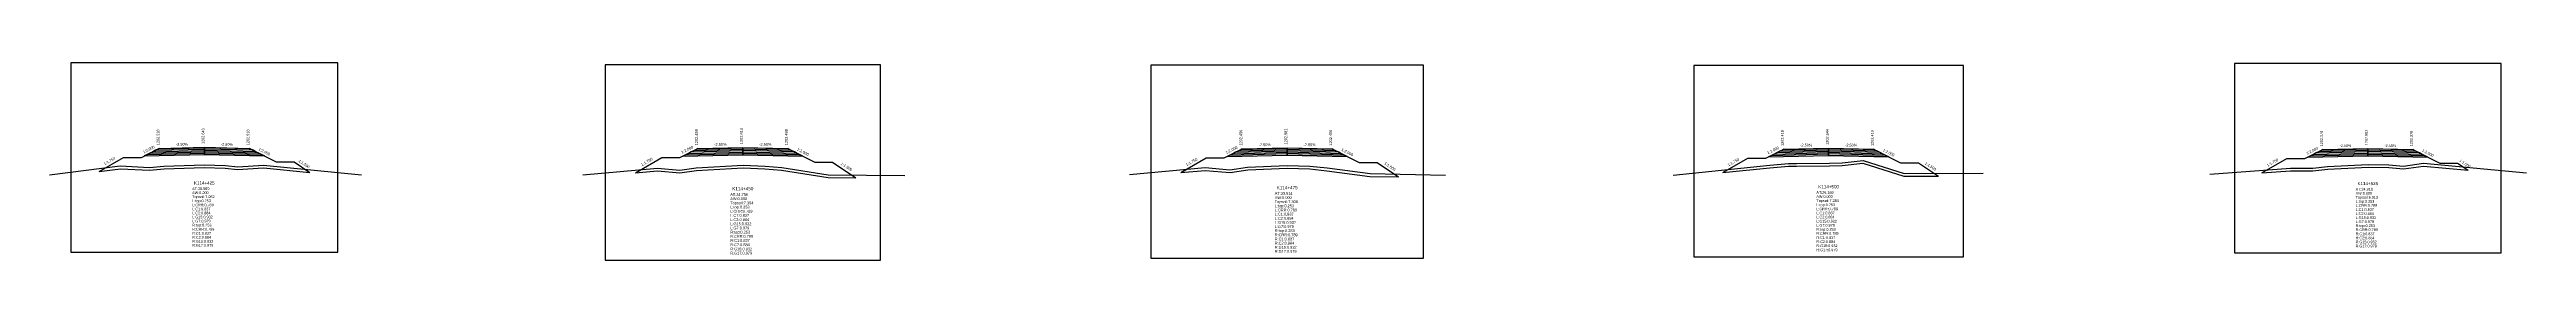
# Model space of a CAD drawing. Extents: x -7 to 78429, y 1189 to 1262.
# Drawn here: x 68339.9 to 68615.6, y 1190.1 to 1212 of the extents above; entities that cross this region are included whole.
import ezdxf
from ezdxf.enums import TextEntityAlignment as Align

# ---------------------------------------------------------------- set-up
doc = ezdxf.new("R2010")
doc.units = 0

msp = doc.modelspace()

# ---------------------------------------------------------------- linework, layer by layer
at = {"layer": 'A4_BORDER', "color": 7}
for points in [[(68342.297, 1191), (68371.997, 1191), (68371.997, 1212), (68342.297, 1212), (68342.297, 1191)], [(68401.739, 1190.122), (68432.399, 1190.122), (68432.399, 1211.802), (68401.739, 1211.802), (68401.739, 1190.122)], [(68462.489, 1190.319), (68492.809, 1190.319), (68492.809, 1211.757), (68462.489, 1211.757), (68462.489, 1190.319)], [(68522.903, 1190.501), (68552.91, 1190.501), (68552.91, 1211.718), (68522.903, 1211.718), (68522.903, 1190.501)], [(68583.057, 1190.937), (68612.757, 1190.937), (68612.757, 1211.937), (68583.057, 1211.937), (68583.057, 1190.937)]]:
    msp.add_lwpolyline(points, dxfattribs=at)
at = {"layer": 'CLEAR_GROUND', "color": 8}
for points in [[(68345.436, 1199.969), (68347.808, 1200.264), (68351.039, 1200.086), (68352.658, 1200.257), (68357.118, 1200.408), (68359.482, 1200.306), (68360.854, 1200.163), (68363.735, 1200.366), (68368.898, 1199.85)], [(68405.136, 1199.813), (68407.577, 1200.03), (68410.079, 1199.798), (68411.901, 1200.074), (68417.099, 1200.354), (68419.537, 1200.261), (68421.374, 1200.083), (68426.553, 1199.295), (68429.664, 1199.259)], [(68465.797, 1199.826), (68468.511, 1200.077), (68471.294, 1199.828), (68473.28, 1200.15), (68477.648, 1200.306), (68480.16, 1200.236), (68482.07, 1200.043), (68486.848, 1199.412), (68490.053, 1199.354)], [(68526.117, 1199.825), (68531.373, 1200.369), (68533.44, 1200.553), (68534.335, 1200.527), (68538.002, 1200.587), (68539.426, 1200.604), (68541.726, 1200.858), (68546.272, 1199.419), (68550.121, 1199.442)], [(68586.123, 1199.787), (68589.314, 1200.033), (68591.807, 1200.027), (68593.444, 1200.222), (68597.947, 1200.444), (68600.231, 1200.408), (68601.868, 1200.231), (68604.111, 1200.559), (68609.084, 1200.093)]]:
    msp.add_lwpolyline(points, dxfattribs=at)
at = {"layer": 'DESIGN_ROAD_TRIMMED', "color": 1}
for points in [[(68345.436, 1199.969), (68348.147, 1201.518), (68350.147, 1201.518), (68352.147, 1202.518), (68352.147, 1202.518), (68352.041, 1202.465), (68352.041, 1202.465), (68351.726, 1202.307), (68351.726, 1202.307), (68351.41, 1202.15), (68351.41, 1202.15), (68351.094, 1201.992), (68351.094, 1201.992), (68350.778, 1201.834), (68350.778, 1201.834), (68350.463, 1201.676), (68357.147, 1201.843), (68357.147, 1201.993), (68357.147, 1201.993), (68357.147, 1202.143), (68357.147, 1202.143), (68357.147, 1202.293), (68357.147, 1202.293), (68357.147, 1202.443), (68357.147, 1202.443), (68357.147, 1202.593), (68357.147, 1202.593), (68357.147, 1202.643), (68357.147, 1202.643), (68357.147, 1202.643), (68357.147, 1202.643), (68357.147, 1202.643), (68357.147, 1202.593), (68357.147, 1202.593), (68357.147, 1202.443), (68357.147, 1202.443), (68357.147, 1202.293), (68357.147, 1202.293), (68357.147, 1202.143), (68357.147, 1202.143), (68357.147, 1201.993), (68357.147, 1201.993), (68357.147, 1201.843), (68363.831, 1201.676), (68363.515, 1201.834), (68363.515, 1201.834), (68363.199, 1201.992), (68363.199, 1201.992), (68362.884, 1202.15), (68362.884, 1202.15), (68362.568, 1202.307), (68362.568, 1202.307), (68362.252, 1202.465), (68362.252, 1202.465), (68362.147, 1202.518), (68362.147, 1202.518), (68365.147, 1201.018), (68367.147, 1201.018), (68368.898, 1199.85)], [(68405.136, 1199.813), (68408.069, 1201.489), (68410.069, 1201.489), (68412.069, 1202.489), (68412.069, 1202.489), (68411.964, 1202.436), (68411.964, 1202.436), (68411.648, 1202.278), (68411.648, 1202.278), (68411.332, 1202.121), (68411.332, 1202.121), (68411.016, 1201.963), (68411.016, 1201.963), (68410.701, 1201.805), (68410.701, 1201.805), (68410.385, 1201.647), (68417.069, 1201.814), (68417.069, 1201.964), (68417.069, 1201.964), (68417.069, 1202.114), (68417.069, 1202.114), (68417.069, 1202.264), (68417.069, 1202.264), (68417.069, 1202.414), (68417.069, 1202.414), (68417.069, 1202.564), (68417.069, 1202.564), (68417.069, 1202.614), (68417.069, 1202.614), (68417.069, 1202.614), (68417.069, 1202.614), (68417.069, 1202.614), (68417.069, 1202.564), (68417.069, 1202.564), (68417.069, 1202.414), (68417.069, 1202.414), (68417.069, 1202.264), (68417.069, 1202.264), (68417.069, 1202.114), (68417.069, 1202.114), (68417.069, 1201.964), (68417.069, 1201.964), (68417.069, 1201.814), (68423.753, 1201.647), (68423.437, 1201.805), (68423.437, 1201.805), (68423.122, 1201.963), (68423.122, 1201.963), (68422.806, 1202.121), (68422.806, 1202.121), (68422.49, 1202.278), (68422.49, 1202.278), (68422.174, 1202.436), (68422.174, 1202.436), (68422.069, 1202.489), (68422.069, 1202.489), (68425.069, 1200.989), (68427.069, 1200.989), (68429.664, 1199.259)], [(68465.797, 1199.826), (68468.649, 1201.456), (68470.649, 1201.456), (68472.649, 1202.456), (68472.649, 1202.456), (68472.544, 1202.403), (68472.544, 1202.403), (68472.228, 1202.245), (68472.228, 1202.245), (68471.912, 1202.088), (68471.912, 1202.088), (68471.596, 1201.93), (68471.596, 1201.93), (68471.281, 1201.772), (68471.281, 1201.772), (68470.965, 1201.614), (68477.649, 1201.781), (68477.649, 1201.931), (68477.649, 1201.931), (68477.649, 1202.081), (68477.649, 1202.081), (68477.649, 1202.231), (68477.649, 1202.231), (68477.649, 1202.381), (68477.649, 1202.381), (68477.649, 1202.531), (68477.649, 1202.531), (68477.649, 1202.581), (68477.649, 1202.581), (68477.649, 1202.581), (68477.649, 1202.581), (68477.649, 1202.581), (68477.649, 1202.531), (68477.649, 1202.531), (68477.649, 1202.381), (68477.649, 1202.381), (68477.649, 1202.231), (68477.649, 1202.231), (68477.649, 1202.081), (68477.649, 1202.081), (68477.649, 1201.931), (68477.649, 1201.931), (68477.649, 1201.781), (68484.333, 1201.614), (68484.017, 1201.772), (68484.017, 1201.772), (68483.702, 1201.93), (68483.702, 1201.93), (68483.386, 1202.088), (68483.386, 1202.088), (68483.07, 1202.245), (68483.07, 1202.245), (68482.754, 1202.403), (68482.754, 1202.403), (68482.649, 1202.456), (68482.649, 1202.456), (68485.649, 1200.956), (68487.649, 1200.956), (68490.053, 1199.354)], [(68526.117, 1199.825), (68528.907, 1201.419), (68530.907, 1201.419), (68532.907, 1202.419), (68532.907, 1202.419), (68532.801, 1202.366), (68532.801, 1202.366), (68532.486, 1202.208), (68532.486, 1202.208), (68532.17, 1202.051), (68532.17, 1202.051), (68531.854, 1201.893), (68531.854, 1201.893), (68531.538, 1201.735), (68531.538, 1201.735), (68531.222, 1201.577), (68537.907, 1201.744), (68537.907, 1201.894), (68537.907, 1201.894), (68537.907, 1202.044), (68537.907, 1202.044), (68537.907, 1202.194), (68537.907, 1202.194), (68537.907, 1202.344), (68537.907, 1202.344), (68537.907, 1202.494), (68537.907, 1202.494), (68537.907, 1202.544), (68537.907, 1202.544), (68537.907, 1202.544), (68537.907, 1202.544), (68537.907, 1202.544), (68537.907, 1202.494), (68537.907, 1202.494), (68537.907, 1202.344), (68537.907, 1202.344), (68537.907, 1202.194), (68537.907, 1202.194), (68537.907, 1202.044), (68537.907, 1202.044), (68537.907, 1201.894), (68537.907, 1201.894), (68537.907, 1201.744), (68544.591, 1201.577), (68544.275, 1201.735), (68544.275, 1201.735), (68543.959, 1201.893), (68543.959, 1201.893), (68543.643, 1202.051), (68543.643, 1202.051), (68543.328, 1202.208), (68543.328, 1202.208), (68543.012, 1202.366), (68543.012, 1202.366), (68542.907, 1202.419), (68542.907, 1202.419), (68545.907, 1200.919), (68547.907, 1200.919), (68550.121, 1199.442)], [(68586.123, 1199.787), (68588.907, 1201.378), (68590.907, 1201.378), (68592.907, 1202.378), (68592.907, 1202.378), (68592.802, 1202.325), (68592.802, 1202.325), (68592.486, 1202.167), (68592.486, 1202.167), (68592.17, 1202.01), (68592.17, 1202.01), (68591.854, 1201.852), (68591.854, 1201.852), (68591.538, 1201.694), (68591.538, 1201.694), (68591.223, 1201.536), (68597.907, 1201.703), (68597.907, 1201.853), (68597.907, 1201.853), (68597.907, 1202.003), (68597.907, 1202.003), (68597.907, 1202.153), (68597.907, 1202.153), (68597.907, 1202.303), (68597.907, 1202.303), (68597.907, 1202.453), (68597.907, 1202.453), (68597.907, 1202.503), (68597.907, 1202.503), (68597.907, 1202.503), (68597.907, 1202.503), (68597.907, 1202.503), (68597.907, 1202.453), (68597.907, 1202.453), (68597.907, 1202.303), (68597.907, 1202.303), (68597.907, 1202.153), (68597.907, 1202.153), (68597.907, 1202.003), (68597.907, 1202.003), (68597.907, 1201.853), (68597.907, 1201.853), (68597.907, 1201.703), (68604.591, 1201.536), (68604.275, 1201.694), (68604.275, 1201.694), (68603.96, 1201.852), (68603.96, 1201.852), (68603.644, 1202.01), (68603.644, 1202.01), (68603.328, 1202.167), (68603.328, 1202.167), (68603.012, 1202.325), (68603.012, 1202.325), (68602.907, 1202.378), (68602.907, 1202.378), (68605.907, 1200.878), (68607.907, 1200.878), (68609.084, 1200.093)]]:
    msp.add_lwpolyline(points, dxfattribs=at)
at = {"layer": 'FINISHED_ROAD', "color": 2}
for points in [[(68348.147, 1201.518), (68350.147, 1201.518), (68352.147, 1202.518), (68352.147, 1202.518), (68357.147, 1202.643), (68362.147, 1202.518), (68362.147, 1202.518), (68365.147, 1201.018), (68367.147, 1201.018)], [(68408.069, 1201.489), (68410.069, 1201.489), (68412.069, 1202.489), (68412.069, 1202.489), (68417.069, 1202.614), (68422.069, 1202.489), (68422.069, 1202.489), (68425.069, 1200.989), (68427.069, 1200.989)], [(68468.649, 1201.456), (68470.649, 1201.456), (68472.649, 1202.456), (68472.649, 1202.456), (68477.649, 1202.581), (68482.649, 1202.456), (68482.649, 1202.456), (68485.649, 1200.956), (68487.649, 1200.956)], [(68528.907, 1201.419), (68530.907, 1201.419), (68532.907, 1202.419), (68532.907, 1202.419), (68537.907, 1202.544), (68542.907, 1202.419), (68542.907, 1202.419), (68545.907, 1200.919), (68547.907, 1200.919)], [(68588.907, 1201.378), (68590.907, 1201.378), (68592.907, 1202.378), (68592.907, 1202.378), (68597.907, 1202.503), (68602.907, 1202.378), (68602.907, 1202.378), (68605.907, 1200.878), (68607.907, 1200.878)]]:
    msp.add_lwpolyline(points, dxfattribs=at)
at = {"layer": 'LAYER_0', "color": 4}
for points in [[(68352.147, 1202.518), (68352.041, 1202.465), (68357.147, 1202.593), (68357.147, 1202.643)], [(68412.069, 1202.489), (68411.964, 1202.436), (68417.069, 1202.564), (68417.069, 1202.614)], [(68472.649, 1202.456), (68472.544, 1202.403), (68477.649, 1202.531), (68477.649, 1202.581)], [(68532.907, 1202.419), (68532.801, 1202.366), (68537.907, 1202.494), (68537.907, 1202.544)], [(68592.907, 1202.378), (68592.802, 1202.325), (68597.907, 1202.453), (68597.907, 1202.503)]]:
    msp.add_lwpolyline(points, dxfattribs=at)
at = {"layer": 'LAYER_1', "color": 4}
for points in [[(68352.041, 1202.465), (68351.726, 1202.307), (68357.147, 1202.443), (68357.147, 1202.593)], [(68411.964, 1202.436), (68411.648, 1202.278), (68417.069, 1202.414), (68417.069, 1202.564)], [(68472.544, 1202.403), (68472.228, 1202.245), (68477.649, 1202.381), (68477.649, 1202.531)], [(68532.801, 1202.366), (68532.486, 1202.208), (68537.907, 1202.344), (68537.907, 1202.494)], [(68592.802, 1202.325), (68592.486, 1202.167), (68597.907, 1202.303), (68597.907, 1202.453)]]:
    msp.add_lwpolyline(points, dxfattribs=at)
at = {"layer": 'LAYER_10', "color": 6}
for points in [[(68363.199, 1201.992), (68363.515, 1201.834), (68357.147, 1201.993), (68357.147, 1202.143)], [(68423.122, 1201.963), (68423.437, 1201.805), (68417.069, 1201.964), (68417.069, 1202.114)], [(68483.702, 1201.93), (68484.017, 1201.772), (68477.649, 1201.931), (68477.649, 1202.081)], [(68543.959, 1201.893), (68544.275, 1201.735), (68537.907, 1201.894), (68537.907, 1202.044)], [(68603.96, 1201.852), (68604.275, 1201.694), (68597.907, 1201.853), (68597.907, 1202.003)]]:
    msp.add_lwpolyline(points, dxfattribs=at)
at = {"layer": 'LAYER_11', "color": 6}
for points in [[(68363.515, 1201.834), (68363.831, 1201.676), (68357.147, 1201.843), (68357.147, 1201.993)], [(68423.437, 1201.805), (68423.753, 1201.647), (68417.069, 1201.814), (68417.069, 1201.964)], [(68484.017, 1201.772), (68484.333, 1201.614), (68477.649, 1201.781), (68477.649, 1201.931)], [(68544.275, 1201.735), (68544.591, 1201.577), (68537.907, 1201.744), (68537.907, 1201.894)], [(68604.275, 1201.694), (68604.591, 1201.536), (68597.907, 1201.703), (68597.907, 1201.853)]]:
    msp.add_lwpolyline(points, dxfattribs=at)
at = {"layer": 'LAYER_2', "color": 4}
for points in [[(68351.726, 1202.307), (68351.41, 1202.15), (68357.147, 1202.293), (68357.147, 1202.443)], [(68411.648, 1202.278), (68411.332, 1202.121), (68417.069, 1202.264), (68417.069, 1202.414)], [(68472.228, 1202.245), (68471.912, 1202.088), (68477.649, 1202.231), (68477.649, 1202.381)], [(68532.486, 1202.208), (68532.17, 1202.051), (68537.907, 1202.194), (68537.907, 1202.344)], [(68592.486, 1202.167), (68592.17, 1202.01), (68597.907, 1202.153), (68597.907, 1202.303)]]:
    msp.add_lwpolyline(points, dxfattribs=at)
at = {"layer": 'LAYER_3', "color": 4}
for points in [[(68351.41, 1202.15), (68351.094, 1201.992), (68357.147, 1202.143), (68357.147, 1202.293)], [(68411.332, 1202.121), (68411.016, 1201.963), (68417.069, 1202.114), (68417.069, 1202.264)], [(68471.912, 1202.088), (68471.596, 1201.93), (68477.649, 1202.081), (68477.649, 1202.231)], [(68532.17, 1202.051), (68531.854, 1201.893), (68537.907, 1202.044), (68537.907, 1202.194)], [(68592.17, 1202.01), (68591.854, 1201.852), (68597.907, 1202.003), (68597.907, 1202.153)]]:
    msp.add_lwpolyline(points, dxfattribs=at)
at = {"layer": 'LAYER_4', "color": 4}
for points in [[(68351.094, 1201.992), (68350.778, 1201.834), (68357.147, 1201.993), (68357.147, 1202.143)], [(68411.016, 1201.963), (68410.701, 1201.805), (68417.069, 1201.964), (68417.069, 1202.114)], [(68471.596, 1201.93), (68471.281, 1201.772), (68477.649, 1201.931), (68477.649, 1202.081)], [(68531.854, 1201.893), (68531.538, 1201.735), (68537.907, 1201.894), (68537.907, 1202.044)], [(68591.854, 1201.852), (68591.538, 1201.694), (68597.907, 1201.853), (68597.907, 1202.003)]]:
    msp.add_lwpolyline(points, dxfattribs=at)
at = {"layer": 'LAYER_5', "color": 4}
for points in [[(68350.778, 1201.834), (68350.463, 1201.676), (68357.147, 1201.843), (68357.147, 1201.993)], [(68410.701, 1201.805), (68410.385, 1201.647), (68417.069, 1201.814), (68417.069, 1201.964)], [(68471.281, 1201.772), (68470.965, 1201.614), (68477.649, 1201.781), (68477.649, 1201.931)], [(68531.538, 1201.735), (68531.222, 1201.577), (68537.907, 1201.744), (68537.907, 1201.894)], [(68591.538, 1201.694), (68591.223, 1201.536), (68597.907, 1201.703), (68597.907, 1201.853)]]:
    msp.add_lwpolyline(points, dxfattribs=at)
at = {"layer": 'LAYER_6', "color": 6}
for points in [[(68362.147, 1202.518), (68362.252, 1202.465), (68357.147, 1202.593), (68357.147, 1202.643)], [(68422.069, 1202.489), (68422.174, 1202.436), (68417.069, 1202.564), (68417.069, 1202.614)], [(68482.649, 1202.456), (68482.754, 1202.403), (68477.649, 1202.531), (68477.649, 1202.581)], [(68542.907, 1202.419), (68543.012, 1202.366), (68537.907, 1202.494), (68537.907, 1202.544)], [(68602.907, 1202.378), (68603.012, 1202.325), (68597.907, 1202.453), (68597.907, 1202.503)]]:
    msp.add_lwpolyline(points, dxfattribs=at)
at = {"layer": 'LAYER_7', "color": 6}
for points in [[(68362.252, 1202.465), (68362.568, 1202.307), (68357.147, 1202.443), (68357.147, 1202.593)], [(68422.174, 1202.436), (68422.49, 1202.278), (68417.069, 1202.414), (68417.069, 1202.564)], [(68482.754, 1202.403), (68483.07, 1202.245), (68477.649, 1202.381), (68477.649, 1202.531)], [(68543.012, 1202.366), (68543.328, 1202.208), (68537.907, 1202.344), (68537.907, 1202.494)], [(68603.012, 1202.325), (68603.328, 1202.167), (68597.907, 1202.303), (68597.907, 1202.453)]]:
    msp.add_lwpolyline(points, dxfattribs=at)
at = {"layer": 'LAYER_8', "color": 6}
for points in [[(68362.568, 1202.307), (68362.884, 1202.15), (68357.147, 1202.293), (68357.147, 1202.443)], [(68422.49, 1202.278), (68422.806, 1202.121), (68417.069, 1202.264), (68417.069, 1202.414)], [(68483.07, 1202.245), (68483.386, 1202.088), (68477.649, 1202.231), (68477.649, 1202.381)], [(68543.328, 1202.208), (68543.643, 1202.051), (68537.907, 1202.194), (68537.907, 1202.344)], [(68603.328, 1202.167), (68603.644, 1202.01), (68597.907, 1202.153), (68597.907, 1202.303)]]:
    msp.add_lwpolyline(points, dxfattribs=at)
at = {"layer": 'LAYER_9', "color": 6}
for points in [[(68362.884, 1202.15), (68363.199, 1201.992), (68357.147, 1202.143), (68357.147, 1202.293)], [(68422.806, 1202.121), (68423.122, 1201.963), (68417.069, 1202.114), (68417.069, 1202.264)], [(68483.386, 1202.088), (68483.702, 1201.93), (68477.649, 1202.081), (68477.649, 1202.231)], [(68543.643, 1202.051), (68543.959, 1201.893), (68537.907, 1202.044), (68537.907, 1202.194)], [(68603.644, 1202.01), (68603.96, 1201.852), (68597.907, 1202.003), (68597.907, 1202.153)]]:
    msp.add_lwpolyline(points, dxfattribs=at)
at = {"layer": 'NATURAL_GROUND', "color": 3}
for points in [[(68339.92, 1199.585), (68347.798, 1200.565), (68351.032, 1200.387), (68352.637, 1200.556), (68357.12, 1200.708), (68359.504, 1200.605), (68360.859, 1200.464), (68363.74, 1200.667), (68374.646, 1199.578)], [(68399.282, 1199.594), (68407.578, 1200.331), (68410.07, 1200.1), (68411.87, 1200.373), (68417.097, 1200.654), (68419.557, 1200.56), (68421.411, 1200.381), (68426.577, 1199.595), (68435.095, 1199.495)], [(68460.098, 1199.601), (68468.511, 1200.378), (68471.283, 1200.13), (68473.25, 1200.449), (68477.647, 1200.606), (68480.179, 1200.536), (68482.105, 1200.341), (68486.87, 1199.712), (68495.279, 1199.558)], [(68520.613, 1199.556), (68531.345, 1200.668), (68533.431, 1200.853), (68534.337, 1200.827), (68537.998, 1200.887), (68539.408, 1200.904), (68541.757, 1201.163), (68546.318, 1199.719), (68555.097, 1199.773)], [(68580.323, 1199.641), (68589.303, 1200.333), (68591.79, 1200.327), (68593.419, 1200.521), (68597.942, 1200.744), (68600.25, 1200.708), (68601.862, 1200.533), (68604.103, 1200.861), (68615.563, 1199.788)]]:
    msp.add_lwpolyline(points, dxfattribs=at)
at = {"layer": 'STRUCTURE_LEFT', "color": 4}
for points in [[(68352.147, 1202.518), (68352.041, 1202.465), (68352.041, 1202.465), (68351.726, 1202.307), (68351.726, 1202.307), (68351.41, 1202.15), (68351.41, 1202.15), (68351.094, 1201.992), (68351.094, 1201.992), (68350.778, 1201.834), (68350.778, 1201.834), (68350.463, 1201.676), (68357.147, 1201.843), (68357.147, 1201.993), (68357.147, 1201.993), (68357.147, 1202.143), (68357.147, 1202.143), (68357.147, 1202.293), (68357.147, 1202.293), (68357.147, 1202.443), (68357.147, 1202.443), (68357.147, 1202.593), (68357.147, 1202.593), (68357.147, 1202.643), (68357.147, 1202.643)], [(68412.069, 1202.489), (68411.964, 1202.436), (68411.964, 1202.436), (68411.648, 1202.278), (68411.648, 1202.278), (68411.332, 1202.121), (68411.332, 1202.121), (68411.016, 1201.963), (68411.016, 1201.963), (68410.701, 1201.805), (68410.701, 1201.805), (68410.385, 1201.647), (68417.069, 1201.814), (68417.069, 1201.964), (68417.069, 1201.964), (68417.069, 1202.114), (68417.069, 1202.114), (68417.069, 1202.264), (68417.069, 1202.264), (68417.069, 1202.414), (68417.069, 1202.414), (68417.069, 1202.564), (68417.069, 1202.564), (68417.069, 1202.614), (68417.069, 1202.614)], [(68472.649, 1202.456), (68472.544, 1202.403), (68472.544, 1202.403), (68472.228, 1202.245), (68472.228, 1202.245), (68471.912, 1202.088), (68471.912, 1202.088), (68471.596, 1201.93), (68471.596, 1201.93), (68471.281, 1201.772), (68471.281, 1201.772), (68470.965, 1201.614), (68477.649, 1201.781), (68477.649, 1201.931), (68477.649, 1201.931), (68477.649, 1202.081), (68477.649, 1202.081), (68477.649, 1202.231), (68477.649, 1202.231), (68477.649, 1202.381), (68477.649, 1202.381), (68477.649, 1202.531), (68477.649, 1202.531), (68477.649, 1202.581), (68477.649, 1202.581)], [(68532.907, 1202.419), (68532.801, 1202.366), (68532.801, 1202.366), (68532.486, 1202.208), (68532.486, 1202.208), (68532.17, 1202.051), (68532.17, 1202.051), (68531.854, 1201.893), (68531.854, 1201.893), (68531.538, 1201.735), (68531.538, 1201.735), (68531.222, 1201.577), (68537.907, 1201.744), (68537.907, 1201.894), (68537.907, 1201.894), (68537.907, 1202.044), (68537.907, 1202.044), (68537.907, 1202.194), (68537.907, 1202.194), (68537.907, 1202.344), (68537.907, 1202.344), (68537.907, 1202.494), (68537.907, 1202.494), (68537.907, 1202.544), (68537.907, 1202.544)], [(68592.907, 1202.378), (68592.802, 1202.325), (68592.802, 1202.325), (68592.486, 1202.167), (68592.486, 1202.167), (68592.17, 1202.01), (68592.17, 1202.01), (68591.854, 1201.852), (68591.854, 1201.852), (68591.538, 1201.694), (68591.538, 1201.694), (68591.223, 1201.536), (68597.907, 1201.703), (68597.907, 1201.853), (68597.907, 1201.853), (68597.907, 1202.003), (68597.907, 1202.003), (68597.907, 1202.153), (68597.907, 1202.153), (68597.907, 1202.303), (68597.907, 1202.303), (68597.907, 1202.453), (68597.907, 1202.453), (68597.907, 1202.503), (68597.907, 1202.503)]]:
    msp.add_lwpolyline(points, dxfattribs=at)
at = {"layer": 'STRUCTURE_RIGHT', "color": 6}
for points in [[(68357.147, 1202.643), (68357.147, 1202.643), (68357.147, 1202.593), (68357.147, 1202.593), (68357.147, 1202.443), (68357.147, 1202.443), (68357.147, 1202.293), (68357.147, 1202.293), (68357.147, 1202.143), (68357.147, 1202.143), (68357.147, 1201.993), (68357.147, 1201.993), (68357.147, 1201.843), (68363.831, 1201.676), (68363.515, 1201.834), (68363.515, 1201.834), (68363.199, 1201.992), (68363.199, 1201.992), (68362.884, 1202.15), (68362.884, 1202.15), (68362.568, 1202.307), (68362.568, 1202.307), (68362.252, 1202.465), (68362.252, 1202.465), (68362.147, 1202.518)], [(68417.069, 1202.614), (68417.069, 1202.614), (68417.069, 1202.564), (68417.069, 1202.564), (68417.069, 1202.414), (68417.069, 1202.414), (68417.069, 1202.264), (68417.069, 1202.264), (68417.069, 1202.114), (68417.069, 1202.114), (68417.069, 1201.964), (68417.069, 1201.964), (68417.069, 1201.814), (68423.753, 1201.647), (68423.437, 1201.805), (68423.437, 1201.805), (68423.122, 1201.963), (68423.122, 1201.963), (68422.806, 1202.121), (68422.806, 1202.121), (68422.49, 1202.278), (68422.49, 1202.278), (68422.174, 1202.436), (68422.174, 1202.436), (68422.069, 1202.489)], [(68477.649, 1202.581), (68477.649, 1202.581), (68477.649, 1202.531), (68477.649, 1202.531), (68477.649, 1202.381), (68477.649, 1202.381), (68477.649, 1202.231), (68477.649, 1202.231), (68477.649, 1202.081), (68477.649, 1202.081), (68477.649, 1201.931), (68477.649, 1201.931), (68477.649, 1201.781), (68484.333, 1201.614), (68484.017, 1201.772), (68484.017, 1201.772), (68483.702, 1201.93), (68483.702, 1201.93), (68483.386, 1202.088), (68483.386, 1202.088), (68483.07, 1202.245), (68483.07, 1202.245), (68482.754, 1202.403), (68482.754, 1202.403), (68482.649, 1202.456)], [(68537.907, 1202.544), (68537.907, 1202.544), (68537.907, 1202.494), (68537.907, 1202.494), (68537.907, 1202.344), (68537.907, 1202.344), (68537.907, 1202.194), (68537.907, 1202.194), (68537.907, 1202.044), (68537.907, 1202.044), (68537.907, 1201.894), (68537.907, 1201.894), (68537.907, 1201.744), (68544.591, 1201.577), (68544.275, 1201.735), (68544.275, 1201.735), (68543.959, 1201.893), (68543.959, 1201.893), (68543.643, 1202.051), (68543.643, 1202.051), (68543.328, 1202.208), (68543.328, 1202.208), (68543.012, 1202.366), (68543.012, 1202.366), (68542.907, 1202.419)], [(68597.907, 1202.503), (68597.907, 1202.503), (68597.907, 1202.453), (68597.907, 1202.453), (68597.907, 1202.303), (68597.907, 1202.303), (68597.907, 1202.153), (68597.907, 1202.153), (68597.907, 1202.003), (68597.907, 1202.003), (68597.907, 1201.853), (68597.907, 1201.853), (68597.907, 1201.703), (68604.591, 1201.536), (68604.275, 1201.694), (68604.275, 1201.694), (68603.96, 1201.852), (68603.96, 1201.852), (68603.644, 1202.01), (68603.644, 1202.01), (68603.328, 1202.167), (68603.328, 1202.167), (68603.012, 1202.325), (68603.012, 1202.325), (68602.907, 1202.378)]]:
    msp.add_lwpolyline(points, dxfattribs=at)

# ---------------------------------------------------------------- texts
at = {"layer": 'INFO_TEXT'}
for s, height, p in [('AT:28.560', 0.3, (68355.797, 1197.9)), ('AW:0.000', 0.3, (68355.797, 1197.45)), ('Topsoil:7.062', 0.3, (68355.797, 1197)), ('L:top:0.253', 0.3, (68355.797, 1196.55)), ('L:CRR:0.789', 0.3, (68355.797, 1196.1)), ('AT:34.756', 0.31, (68415.675, 1197.246)), ('AW:0.000', 0.31, (68415.675, 1196.781)), ('Topsoil:7.394', 0.31, (68415.675, 1196.317)), ('AT:33.514', 0.31, (68476.271, 1197.363)), ('AW:0.000', 0.31, (68476.271, 1196.904)), ('Topsoil:7.308', 0.31, (68476.271, 1196.444)), ('L:top:0.253', 0.31, (68476.271, 1195.985)), ('AT:26.169', 0.3, (68536.543, 1197.472)), ('AW:0.000', 0.3, (68536.543, 1197.018)), ('Topsoil:7.284', 0.3, (68536.543, 1196.563)), ('L:top:0.253', 0.3, (68536.543, 1196.108)), ('AT:24.910', 0.3, (68596.557, 1197.837)), ('AW:0.000', 0.3, (68596.557, 1197.387)), ('Topsoil:6.913', 0.3, (68596.557, 1196.937)), ('L:top:0.253', 0.3, (68596.557, 1196.487)), ('L:CRR:0.789', 0.3, (68596.557, 1196.037)), ('L:C1:0.837', 0.3, (68355.797, 1195.65)), ('L:C2:0.884', 0.3, (68355.797, 1195.2)), ('L:G15:0.932', 0.3, (68355.797, 1194.75)), ('L:G7:0.979', 0.3, (68355.797, 1194.3)), ('R:top:0.253', 0.3, (68355.797, 1193.85)), ('R:CRR:0.789', 0.3, (68355.797, 1193.4)), ('L:top:0.253', 0.31, (68415.675, 1195.852)), ('L:CRR:0.789', 0.31, (68415.675, 1195.387)), ('L:C1:0.837', 0.31, (68415.675, 1194.923)), ('L:C2:0.884', 0.31, (68415.675, 1194.458)), ('L:G15:0.932', 0.31, (68415.675, 1193.994)), ('L:G7:0.979', 0.31, (68415.675, 1193.529)), ('L:CRR:0.789', 0.31, (68476.271, 1195.525)), ('L:C1:0.837', 0.31, (68476.271, 1195.066)), ('L:C2:0.884', 0.31, (68476.271, 1194.607)), ('L:G15:0.932', 0.31, (68476.271, 1194.147)), ('L:G7:0.979', 0.31, (68476.271, 1193.688)), ('R:top:0.253', 0.31, (68476.271, 1193.228)), ('L:CRR:0.789', 0.3, (68536.543, 1195.654)), ('L:C1:0.837', 0.3, (68536.543, 1195.199)), ('L:C2:0.884', 0.3, (68536.543, 1194.744)), ('L:G15:0.932', 0.3, (68536.543, 1194.29)), ('L:G7:0.979', 0.3, (68536.543, 1193.835)), ('R:top:0.253', 0.3, (68536.543, 1193.381)), ('L:C1:0.837', 0.3, (68596.557, 1195.587)), ('L:C2:0.884', 0.3, (68596.557, 1195.137)), ('L:G15:0.932', 0.3, (68596.557, 1194.687)), ('L:G7:0.979', 0.3, (68596.557, 1194.237)), ('R:top:0.253', 0.3, (68596.557, 1193.787)), ('R:CRR:0.789', 0.3, (68596.557, 1193.337)), ('R:C1:0.837', 0.3, (68355.797, 1192.95)), ('R:C2:0.884', 0.3, (68355.797, 1192.5)), ('R:G15:0.932', 0.3, (68355.797, 1192.05)), ('R:G17:0.979', 0.3, (68355.797, 1191.6)), ('R:top:0.253', 0.31, (68415.675, 1193.065)), ('R:CRR:0.789', 0.31, (68415.675, 1192.6)), ('R:C1:0.837', 0.31, (68415.675, 1192.136)), ('R:C2:0.884', 0.31, (68415.675, 1191.671)), ('R:G15:0.932', 0.31, (68415.675, 1191.206)), ('R:G17:0.979', 0.31, (68415.675, 1190.742)), ('R:CRR:0.789', 0.31, (68476.271, 1192.769)), ('R:C1:0.837', 0.31, (68476.271, 1192.31)), ('R:C2:0.884', 0.31, (68476.271, 1191.85)), ('R:G15:0.932', 0.31, (68476.271, 1191.391)), ('R:G17:0.979', 0.31, (68476.271, 1190.931)), ('R:CRR:0.789', 0.3, (68536.543, 1192.926)), ('R:C1:0.837', 0.3, (68536.543, 1192.471)), ('R:C2:0.884', 0.3, (68536.543, 1192.017)), ('R:G15:0.932', 0.3, (68536.543, 1191.562)), ('R:G17:0.979', 0.3, (68536.543, 1191.107)), ('R:C1:0.837', 0.3, (68596.557, 1192.887)), ('R:C2:0.884', 0.3, (68596.557, 1192.437)), ('R:G15:0.932', 0.3, (68596.557, 1191.987)), ('R:G17:0.979', 0.3, (68596.557, 1191.537))]:
    msp.add_text(s, height=height, dxfattribs=at).set_placement(p)
at = {"layer": 'LEFT_TEXT_H'}
for s, height, p in [('1202.489', 0.31, (68412.069, 1202.861)), ('1202.518', 0.3, (68352.147, 1202.878)), ('1202.456', 0.306, (68472.649, 1202.824)), ('1202.419', 0.303, (68532.907, 1202.783)), ('1202.378', 0.3, (68592.907, 1202.738))]:
    msp.add_text(s, height=height, rotation=90, dxfattribs=at).set_placement(p)
at = {"layer": 'POINT_TEXT_H'}
for s, height, p in [('1202.643', 0.3, (68357.147, 1203.003)), ('1202.614', 0.31, (68417.069, 1202.986)), ('1202.581', 0.306, (68477.649, 1202.949)), ('1202.544', 0.303, (68537.907, 1202.908)), ('1202.503', 0.3, (68597.907, 1202.863))]:
    msp.add_text(s, height=height, rotation=90, dxfattribs=at).set_placement(p)
at = {"layer": 'RIGHT_TEXT_H'}
for s, height, p in [('1202.489', 0.31, (68422.069, 1202.861)), ('1202.518', 0.3, (68362.147, 1202.878)), ('1202.456', 0.306, (68482.649, 1202.824)), ('1202.419', 0.303, (68542.907, 1202.783)), ('1202.378', 0.3, (68602.907, 1202.738))]:
    msp.add_text(s, height=height, rotation=90, dxfattribs=at).set_placement(p)
at = {"layer": 'SLOPE_left'}
for s, height, rotation, p in [('1:2.000', 0.3, 26.565, (68351.066, 1202.179)), ('1:2.000', 0.31, 26.565, (68410.986, 1202.155)), ('1:2.000', 0.306, 26.565, (68471.567, 1202.12)), ('1:2.000', 0.303, 26.565, (68531.825, 1202.082)), ('1:2.000', 0.3, 26.565, (68591.826, 1202.039)), ('1:1.750', 0.3, 29.745, (68346.702, 1200.9)), ('1:1.750', 0.31, 29.745, (68406.51, 1200.812)), ('1:1.750', 0.306, 29.745, (68467.132, 1200.801)), ('1:1.750', 0.303, 29.745, (68527.421, 1200.78)), ('1:1.750', 0.3, 29.745, (68587.425, 1200.739))]:
    msp.add_text(s, height=height, rotation=rotation, dxfattribs=at).set_placement(p, align=Align.BOTTOM_CENTER)
at = {"layer": 'SLOPE_right'}
for s, height, rotation, p in [('1:2.000', 0.3, -26.565, (68363.727, 1201.929)), ('1:2.000', 0.31, -26.565, (68423.652, 1201.905)), ('1:2.000', 0.306, -26.565, (68484.231, 1201.87)), ('1:2.000', 0.303, -26.565, (68544.488, 1201.832)), ('1:2.000', 0.3, -26.565, (68604.487, 1201.789)), ('1:1.500', 0.3, -33.69, (68368.122, 1200.584)), ('1:1.500', 0.31, -33.69, (68428.47, 1200.278)), ('1:1.500', 0.306, -33.69, (68488.953, 1200.308)), ('1:1.500', 0.303, -33.69, (68549.115, 1200.332)), ('1:1.500', 0.3, -33.69, (68608.595, 1200.635))]:
    msp.add_text(s, height=height, rotation=rotation, dxfattribs=at).set_placement(p, align=Align.BOTTOM_CENTER)
at = {"layer": 'SLOPE_TEXT'}
for height, p in [(0.3, (68354.647, 1202.821)), (0.3, (68359.647, 1202.821)), (0.31, (68414.569, 1202.799)), (0.31, (68419.569, 1202.799)), (0.306, (68475.149, 1202.764)), (0.306, (68480.149, 1202.764)), (0.303, (68535.407, 1202.724)), (0.303, (68540.407, 1202.724)), (0.3, (68595.407, 1202.68)), (0.3, (68600.407, 1202.68))]:
    msp.add_text('-2.50%', height=height, dxfattribs=at).set_placement(p, align=Align.CENTER)
at = {"layer": 'STATION_TITLE'}
for s, height, p in [('K114+425', 0.36, (68357.147, 1198.5)), ('K114+450', 0.372, (68417.069, 1197.865)), ('K114+475', 0.368, (68477.649, 1197.975)), ('K114+500', 0.364, (68537.907, 1198.078)), ('K114+525', 0.36, (68597.907, 1198.437))]:
    msp.add_text(s, height=height, dxfattribs=at).set_placement(p, align=Align.CENTER)

doc.saveas('drawing.dxf')
